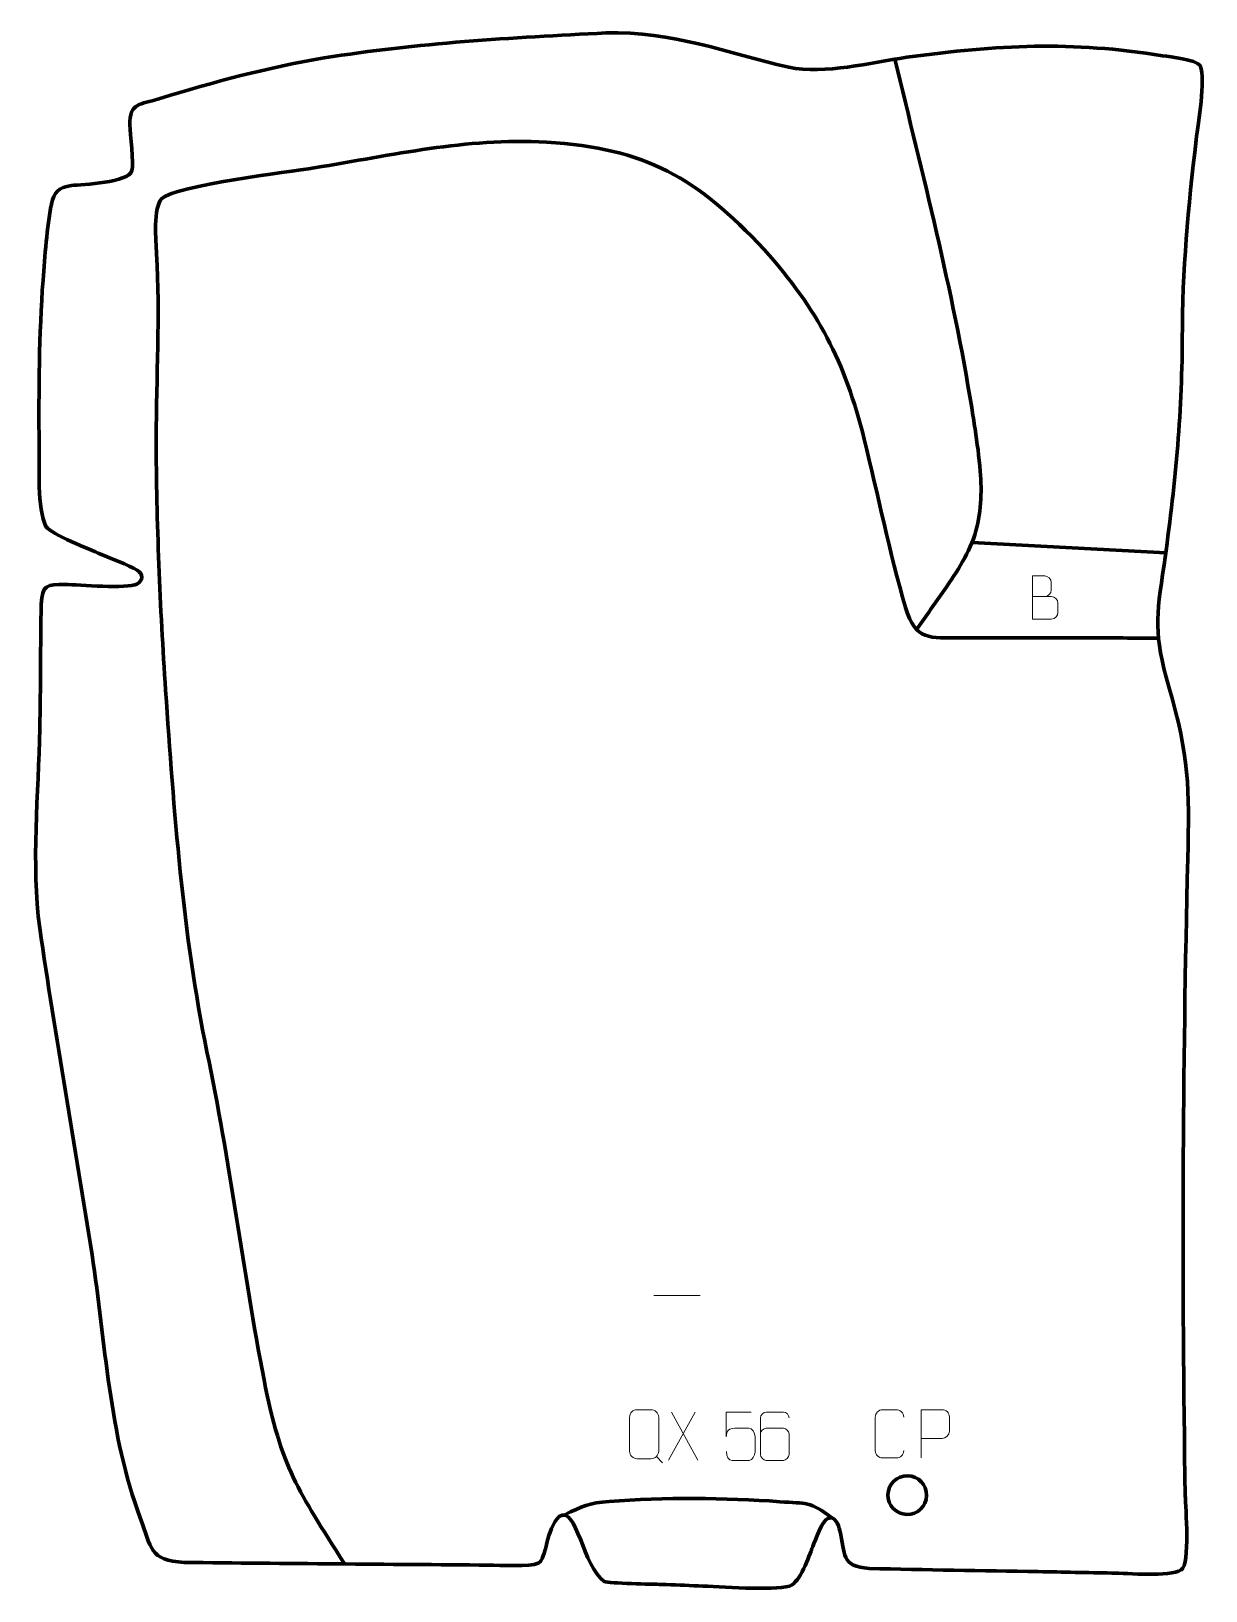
# Model space of a CAD drawing. Header units: millimetres. Extents: x 1252 to 1861, y 42 to 850.
import ezdxf

# ---------------------------------------------------------------- set-up
doc = ezdxf.new("R2010")
doc.units = ezdxf.units.MM
doc.header["$MEASUREMENT"] = 0
doc.layers.add('layer 2', color=7, linetype='Continuous')
doc.layers.add('layer 3', color=7, linetype='Continuous')

msp = doc.modelspace()

# ---------------------------------------------------------------- linework, layer by layer
at = {"layer": 'layer 2', "color": 142, "lineweight": 158}
for points, knots in [([(1699.4568, 835.876), (1713.897, 775.9451), (1729.3681, 716.3533), (1739.2935, 655.445), (1739.2935, 655.445), (1739.8899, 651.7311), (1740.4692, 648.0154), (1741.0374, 644.2971), (1741.0374, 644.2971), (1742.1458, 637.0246), (1743.0896, 629.8023), (1743.6893, 622.4678), (1743.6893, 622.4678), (1744.5857, 611.1236), (1744.2954, 600.3377), (1740.8934, 589.3885), (1740.8934, 589.3885), (1737.2806, 578.5322), (1730.4125, 568.5814), (1723.9811, 559.213), (1723.9811, 559.213), (1719.4973, 552.6902), (1714.8351, 546.2926), (1710.2927, 539.8106)], [0, 0, 0, 0, 0.14285714, 0.14285714, 0.14285714, 0.14285714, 0.28571429, 0.28571429, 0.28571429, 0.28571429, 0.42857143, 0.42857143, 0.42857143, 0.42857143, 0.57142857, 0.57142857, 0.57142857, 0.57142857, 0.71428571, 0.71428571, 0.71428571, 0.71428571, 1, 1, 1, 1]), ([(1414.2044, 56.4543), (1390.1884, 94.5545), (1381.4791, 105.9996), (1372.5435, 151.766), (1372.5435, 151.766), (1361.5647, 208.3152), (1354.8808, 265.1751), (1342.9422, 321.6896), (1342.9422, 321.6896), (1330.467, 382.3633), (1325.7921, 447.1293), (1321.5255, 508.9489), (1321.5255, 508.9489), (1318.6643, 551.8254), (1316.7095, 596.1773), (1316.666, 639.1363), (1316.666, 639.1363), (1316.7157, 671.2987), (1318.6789, 702.7997), (1316.8506, 735.0279), (1316.8506, 735.0279), (1316.4955, 741.1558), (1315.0384, 759.4135), (1319.5508, 763.5809), (1319.5508, 763.5809), (1327.1217, 770.5731), (1385.1292, 777.4295), (1398.6026, 779.531), (1398.6026, 779.531), (1440.2745, 786.2724), (1476.039, 794.9559), (1518.9293, 792.9006), (1518.9293, 792.9006), (1570.6969, 789.5397), (1596.6253, 774.6146), (1631.786, 737.2097), (1631.786, 737.2097), (1659.7844, 705.619), (1673.3131, 679.8265), (1683.585, 638.9229), (1683.585, 638.9229), (1690.729, 610.0468), (1696.6747, 580.3239), (1704.9727, 551.8166), (1704.9727, 551.8166), (1710.3296, 534.2032), (1717.3438, 536.2631), (1733.8845, 536.1096), (1733.8845, 536.1096), (1755.9225, 535.9049), (1778.0798, 536.1731), (1800.1565, 536.0779), (1800.1565, 536.0779), (1811.9341, 536.0271), (1823.7117, 535.9762), (1835.4893, 535.9254)], [0, 0, 0, 0, 0.06666667, 0.06666667, 0.06666667, 0.06666667, 0.13333333, 0.13333333, 0.13333333, 0.13333333, 0.2, 0.2, 0.2, 0.2, 0.26666667, 0.26666667, 0.26666667, 0.26666667, 0.33333333, 0.33333333, 0.33333333, 0.33333333, 0.4, 0.4, 0.4, 0.4, 0.46666667, 0.46666667, 0.46666667, 0.46666667, 0.53333333, 0.53333333, 0.53333333, 0.53333333, 0.6, 0.6, 0.6, 0.6, 0.66666667, 0.66666667, 0.66666667, 0.66666667, 0.73333333, 0.73333333, 0.73333333, 0.73333333, 0.8, 0.8, 0.8, 0.8, 0.86666667, 0.86666667, 0.86666667, 0.86666667, 1, 1, 1, 1]), ([(1666.7284, 80.2432), (1655.526, 89.0081), (1653.5198, 87.5822), (1639.8593, 88.5978), (1639.8593, 88.5978), (1611.5663, 90.7014), (1579.7067, 90.857), (1551.4186, 88.7422), (1551.4186, 88.7422), (1540.7924, 87.9478), (1537.5403, 86.2891), (1528.1531, 81.6898)], [0, 0, 0, 0, 0.25, 0.25, 0.25, 0.25, 0.5, 0.5, 0.5, 0.5, 1, 1, 1, 1])]:
    msp.add_open_spline(points, degree=3, knots=knots, dxfattribs=at)
msp.add_open_spline([(1739.6055, 585.5371), (1739.6055, 585.5371), (1839.9009, 580.1403), (1839.9009, 580.1403)], degree=3, dxfattribs=at)
at = {"layer": 'layer 2', "color": 142, "lineweight": 200}
msp.add_open_spline([(1705.6713, 82.0038), (1700.1397, 82.1215), (1695.7509, 86.7013), (1695.8687, 92.2328), (1695.8687, 92.2328), (1695.9864, 97.7644), (1700.5661, 102.1532), (1706.0977, 102.0355), (1706.0977, 102.0355), (1711.6293, 101.9177), (1716.0181, 97.338), (1715.9004, 91.8064), (1715.9004, 91.8064), (1715.7826, 86.2749), (1711.2029, 81.886), (1705.6713, 82.0038)], degree=3, knots=[0, 0, 0, 0, 0.2, 0.2, 0.2, 0.2, 0.4, 0.4, 0.4, 0.4, 0.6, 0.6, 0.6, 0.6, 1, 1, 1, 1], dxfattribs=at)
at = {"layer": 'layer 3', "color": 242, "lineweight": 158}
msp.add_open_spline([(1302.9387, 801.6954), (1302.7873, 813.3555), (1308.3651, 812.3157), (1318.0396, 815.2792), (1318.0396, 815.2792), (1347.2311, 824.2753), (1373.4414, 831.283), (1403.6354, 836.4404), (1403.6354, 836.4404), (1451.7903, 844.244), (1501.0032, 846.9971), (1549.6903, 849.4235), (1549.6903, 849.4235), (1584.4023, 850.3266), (1611.6361, 839.2243), (1644.4473, 831.6222), (1644.4473, 831.6222), (1663.4481, 827.8726), (1686.4688, 834.0186), (1705.6638, 836.7921), (1705.6638, 836.7921), (1752.7514, 843.2631), (1790.9692, 845.2353), (1838.2192, 837.6332), (1838.2192, 837.6332), (1842.4112, 837.019), (1855.2034, 835.6161), (1857.7161, 832.5455), (1857.7161, 832.5455), (1860.6181, 824.4535), (1856.7023, 803.5194), (1855.6022, 794.0427), (1855.6022, 794.0427), (1851.5203, 758.8581), (1848.3864, 726.5244), (1848.4144, 690.9854), (1848.4144, 690.9854), (1848.2209, 650.6638), (1844.7112, 613.7562), (1838.948, 573.9181), (1838.948, 573.9181), (1834.9214, 546.1751), (1833.4919, 538.4201), (1841.4996, 510.7552), (1841.4996, 510.7552), (1851.9973, 473.9628), (1852.1828, 459.37), (1851.2512, 421.5712), (1851.2512, 421.5712), (1848.5926, 311.7996), (1848.1065, 201.5855), (1849.9637, 91.7969), (1849.9637, 91.7969), (1850.075, 85.2187), (1852.6192, 56.5129), (1847.8685, 53.2951), (1847.8685, 53.2951), (1841.575, 49.6064), (1820.27, 51.5251), (1811.8926, 51.6701), (1811.8926, 51.6701), (1799.1972, 51.8897), (1786.5033, 52.1395), (1773.8085, 52.3844), (1773.8085, 52.3844), (1744.6108, 52.9429), (1715.3775, 53.2362), (1686.1889, 54.0355), (1686.1889, 54.0355), (1671.4106, 54.9578), (1673.8406, 61.4963), (1670.9568, 73.6485), (1670.9568, 73.6485), (1670.2838, 76.4847), (1668.6657, 81.4106), (1664.7535, 79.9895), (1664.7535, 79.9895), (1661.7684, 78.9051), (1658.3337, 68.6543), (1656.9437, 65.3579), (1656.9437, 65.3579), (1654.832, 60.1503), (1650.408, 46.7116), (1644.8477, 44.9333), (1644.8477, 44.9333), (1636.175, 42.4486), (1608.5525, 44.5943), (1597.7264, 45.0096), (1597.7264, 45.0096), (1591.3314, 45.255), (1584.9364, 45.5009), (1578.5414, 45.7467), (1578.5414, 45.7467), (1573.9766, 45.8982), (1551.3308, 46.1866), (1548.9013, 47.3558), (1548.9013, 47.3558), (1537.8756, 54.4061), (1534.5917, 87.3313), (1525.4903, 80.9401), (1525.4903, 80.9401), (1518.635, 74.4976), (1519.0912, 58.9193), (1514.6164, 56.7047), (1514.6164, 56.7047), (1510.72, 54.7762), (1494.3489, 55.6739), (1488.9286, 55.7268), (1488.9286, 55.7268), (1436.3539, 56.2339), (1383.7772, 56.5148), (1331.2041, 57.1754), (1331.2041, 57.1754), (1312.9854, 57.8803), (1314.1891, 65.1274), (1308.3784, 80.1747), (1308.3784, 80.1747), (1292.2616, 123.2723), (1290.3621, 171.2205), (1283.4172, 216.5115), (1283.4172, 216.5115), (1274.6921, 272.976), (1264.4933, 329.2362), (1256.299, 385.775), (1256.299, 385.775), (1251.8713, 418.6724), (1255.63, 455.6598), (1256.3458, 489.0701), (1256.3458, 489.0701), (1256.793, 510.567), (1256.6085, 532.1636), (1257.1112, 553.6018), (1257.1112, 553.6018), (1257.4192, 563.1519), (1259.9864, 563.8794), (1269.5766, 563.7545), (1269.5766, 563.7545), (1276.6815, 563.6026), (1301.7263, 561.3626), (1306.6641, 563.9539), (1306.6641, 563.9539), (1310.0601, 565.7361), (1310.1414, 569.0483), (1306.7706, 571.1666), (1306.7706, 571.1666), (1302.4254, 573.8974), (1293.1419, 577.1189), (1287.8301, 579.4291), (1287.8301, 579.4291), (1282.4361, 581.7651), (1262.2022, 589.857), (1259.5486, 593.6983), (1259.5486, 593.6983), (1254.9091, 603.1902), (1256.123, 624.6935), (1255.9938, 635.9146), (1255.9938, 635.9146), (1255.7119, 663.8383), (1256.001, 693.5082), (1257.9987, 721.3321), (1257.9987, 721.3321), (1258.9551, 733.7592), (1260.0247, 748.6469), (1262.3926, 760.7309), (1262.3926, 760.7309), (1263.6336, 767.0641), (1265.9565, 769.313), (1272.7146, 770.3772), (1272.7146, 770.3772), (1278.6838, 771.0226), (1302.3197, 771.7114), (1304.0953, 778.1464), (1304.0953, 778.1464), (1304.9855, 781.3728), (1303.2994, 797.2895), (1302.9387, 801.6954)], degree=3, knots=[0, 0, 0, 0, 0.02222222, 0.02222222, 0.02222222, 0.02222222, 0.04444444, 0.04444444, 0.04444444, 0.04444444, 0.06666667, 0.06666667, 0.06666667, 0.06666667, 0.08888889, 0.08888889, 0.08888889, 0.08888889, 0.11111111, 0.11111111, 0.11111111, 0.11111111, 0.13333333, 0.13333333, 0.13333333, 0.13333333, 0.15555556, 0.15555556, 0.15555556, 0.15555556, 0.17777778, 0.17777778, 0.17777778, 0.17777778, 0.2, 0.2, 0.2, 0.2, 0.22222222, 0.22222222, 0.22222222, 0.22222222, 0.24444444, 0.24444444, 0.24444444, 0.24444444, 0.26666667, 0.26666667, 0.26666667, 0.26666667, 0.28888889, 0.28888889, 0.28888889, 0.28888889, 0.31111111, 0.31111111, 0.31111111, 0.31111111, 0.33333333, 0.33333333, 0.33333333, 0.33333333, 0.35555556, 0.35555556, 0.35555556, 0.35555556, 0.37777778, 0.37777778, 0.37777778, 0.37777778, 0.4, 0.4, 0.4, 0.4, 0.42222222, 0.42222222, 0.42222222, 0.42222222, 0.44444444, 0.44444444, 0.44444444, 0.44444444, 0.46666667, 0.46666667, 0.46666667, 0.46666667, 0.48888889, 0.48888889, 0.48888889, 0.48888889, 0.51111111, 0.51111111, 0.51111111, 0.51111111, 0.53333333, 0.53333333, 0.53333333, 0.53333333, 0.55555556, 0.55555556, 0.55555556, 0.55555556, 0.57777778, 0.57777778, 0.57777778, 0.57777778, 0.6, 0.6, 0.6, 0.6, 0.62222222, 0.62222222, 0.62222222, 0.62222222, 0.64444444, 0.64444444, 0.64444444, 0.64444444, 0.66666667, 0.66666667, 0.66666667, 0.66666667, 0.68888889, 0.68888889, 0.68888889, 0.68888889, 0.71111111, 0.71111111, 0.71111111, 0.71111111, 0.73333333, 0.73333333, 0.73333333, 0.73333333, 0.75555556, 0.75555556, 0.75555556, 0.75555556, 0.77777778, 0.77777778, 0.77777778, 0.77777778, 0.8, 0.8, 0.8, 0.8, 0.82222222, 0.82222222, 0.82222222, 0.82222222, 0.84444444, 0.84444444, 0.84444444, 0.84444444, 0.86666667, 0.86666667, 0.86666667, 0.86666667, 0.88888889, 0.88888889, 0.88888889, 0.88888889, 0.91111111, 0.91111111, 0.91111111, 0.91111111, 0.93333333, 0.93333333, 0.93333333, 0.93333333, 0.95555556, 0.95555556, 0.95555556, 0.95555556, 1, 1, 1, 1], dxfattribs=at)
at = {"layer": 'layer 3', "color": 250, "lineweight": 9}
for points, knots in [([(1770.7152, 557.4459), (1773.9742, 557.4463), (1777.2336, 557.4463), (1780.4933, 557.4459), (1780.4933, 557.4459), (1782.2626, 557.4304), (1783.9855, 555.8754), (1783.9855, 554.0396), (1783.9855, 554.0396), (1783.9852, 553.0288), (1783.9852, 550.2975), (1783.9855, 549.2864), (1783.9855, 549.2864), (1784.0014, 547.6223), (1782.6201, 545.8185), (1780.5407, 545.8337), (1780.5407, 545.8337), (1777.2807, 545.834), (1774.021, 545.834), (1770.7617, 545.8337), (1770.7617, 545.8337), (1770.7617, 553.2841), (1770.7617, 560.7342), (1770.7617, 568.184), (1770.7617, 568.184), (1772.8878, 568.184), (1775.0142, 568.184), (1777.1407, 568.184), (1777.1407, 568.184), (1778.6462, 568.1998), (1780.5242, 566.4886), (1780.5401, 564.7309), (1780.5401, 564.7309), (1780.5397, 562.8803), (1780.5397, 562.7496), (1780.5401, 560.8987), (1780.5401, 560.8987), (1780.5555, 559.0481), (1778.8946, 557.4304), (1777.0942, 557.4459)], [0, 0, 0, 0, 0.09090909, 0.09090909, 0.09090909, 0.09090909, 0.18181818, 0.18181818, 0.18181818, 0.18181818, 0.27272727, 0.27272727, 0.27272727, 0.27272727, 0.36363636, 0.36363636, 0.36363636, 0.36363636, 0.45454545, 0.45454545, 0.45454545, 0.45454545, 0.54545455, 0.54545455, 0.54545455, 0.54545455, 0.63636364, 0.63636364, 0.63636364, 0.63636364, 0.72727273, 0.72727273, 0.72727273, 0.72727273, 0.81818182, 0.81818182, 0.81818182, 0.81818182, 1, 1, 1, 1]), ([(1565.9282, 136.2695), (1568.296, 136.2695), (1570.664, 136.2695), (1573.032, 136.2695), (1573.032, 136.2695), (1575.0138, 136.3057), (1577.0411, 134.7872), (1577.0682, 132.3056), (1577.0682, 132.3056), (1577.0679, 126.455), (1577.0679, 120.6041), (1577.0682, 114.7527), (1577.0682, 114.7527), (1576.926, 112.3874), (1575.2185, 110.8811), (1573.032, 110.8701), (1573.032, 110.8701), (1570.658, 110.8706), (1568.2842, 110.8706), (1565.9107, 110.8701), (1565.9107, 110.8701), (1563.9508, 110.7629), (1561.943, 112.6814), (1561.9545, 114.7351), (1561.9545, 114.7351), (1561.9548, 120.6091), (1561.9548, 126.4829), (1561.9545, 132.3563), (1561.9545, 132.3563), (1561.9588, 134.5329), (1563.737, 136.2832), (1565.9282, 136.2695)], [0, 0, 0, 0, 0.11111111, 0.11111111, 0.11111111, 0.11111111, 0.22222222, 0.22222222, 0.22222222, 0.22222222, 0.33333333, 0.33333333, 0.33333333, 0.33333333, 0.44444444, 0.44444444, 0.44444444, 0.44444444, 0.55555556, 0.55555556, 0.55555556, 0.55555556, 0.66666667, 0.66666667, 0.66666667, 0.66666667, 0.77777778, 0.77777778, 0.77777778, 0.77777778, 1, 1, 1, 1]), ([(1624.9435, 134.9321), (1624.9435, 134.9321), (1612.0918, 134.9321), (1612.0918, 134.9321), (1612.0918, 134.9321), (1612.0921, 130.7015), (1612.0921, 126.4706), (1612.0918, 122.2394), (1612.0918, 122.2394), (1612.0915, 125.5495), (1613.7225, 126.6213), (1616.5345, 126.6818), (1616.5345, 126.6818), (1618.9741, 126.6821), (1621.4136, 126.6821), (1623.8528, 126.6818), (1623.8528, 126.6818), (1625.5026, 126.6886), (1626.9775, 124.3081), (1627.006, 122.2394), (1627.006, 122.2394), (1627.0057, 119.6521), (1627.0057, 117.0645), (1627.006, 114.4768), (1627.006, 114.4768), (1627.0522, 112.5174), (1625.5528, 110.0811), (1623.9269, 110.0226), (1623.9269, 110.0226), (1621.9704, 110.0229), (1617.0754, 110.0229), (1615.1184, 110.0226), (1615.1184, 110.0226), (1613.2729, 110.0138), (1612.1658, 111.9786), (1612.145, 114.5297)], [0, 0, 0, 0, 0.1, 0.1, 0.1, 0.1, 0.2, 0.2, 0.2, 0.2, 0.3, 0.3, 0.3, 0.3, 0.4, 0.4, 0.4, 0.4, 0.5, 0.5, 0.5, 0.5, 0.6, 0.6, 0.6, 0.6, 0.7, 0.7, 0.7, 0.7, 0.8, 0.8, 0.8, 0.8, 1, 1, 1, 1]), ([(1644.6439, 132.0566), (1644.6198, 133.3961), (1643.2636, 135.0493), (1641.6917, 135.015), (1641.6917, 135.015), (1638.7069, 135.0147), (1635.7217, 135.0147), (1632.7363, 135.015), (1632.7363, 135.015), (1631.5172, 135.0299), (1629.789, 133.5923), (1629.784, 132.0566), (1629.784, 132.0566), (1629.7843, 125.6961), (1629.7843, 119.3353), (1629.784, 112.9746), (1629.784, 112.9746), (1629.7887, 111.8117), (1631.5172, 110.0406), (1632.7363, 110.0162), (1632.7363, 110.0162), (1635.7217, 110.0165), (1638.7069, 110.0165), (1641.6917, 110.0162), (1641.6917, 110.0162), (1642.9698, 110.06), (1644.6395, 111.6745), (1644.6439, 112.9746), (1644.6439, 112.9746), (1644.6439, 116.5579), (1644.6439, 120.141), (1644.6439, 123.7237), (1644.6439, 123.7237), (1644.6054, 125.2019), (1643.0227, 126.6348), (1641.6917, 126.6328), (1641.6917, 126.6328), (1638.7069, 126.6331), (1635.7217, 126.6331), (1632.7363, 126.6328), (1632.7363, 126.6328), (1631.4068, 126.6378), (1629.7638, 125.1305), (1629.8055, 123.702)], [0, 0, 0, 0, 0.08333333, 0.08333333, 0.08333333, 0.08333333, 0.16666667, 0.16666667, 0.16666667, 0.16666667, 0.25, 0.25, 0.25, 0.25, 0.33333333, 0.33333333, 0.33333333, 0.33333333, 0.41666667, 0.41666667, 0.41666667, 0.41666667, 0.5, 0.5, 0.5, 0.5, 0.58333333, 0.58333333, 0.58333333, 0.58333333, 0.66666667, 0.66666667, 0.66666667, 0.66666667, 0.75, 0.75, 0.75, 0.75, 0.83333333, 0.83333333, 0.83333333, 0.83333333, 1, 1, 1, 1]), ([(1704.1157, 115.0933), (1703.9759, 112.7699), (1702.2987, 111.2903), (1700.151, 111.2795), (1700.151, 111.2795), (1697.8191, 111.2799), (1695.4872, 111.2799), (1693.1557, 111.2795), (1693.1557, 111.2795), (1691.2307, 111.1741), (1689.2586, 113.0586), (1689.2698, 115.0759), (1689.2698, 115.0759), (1689.2702, 120.846), (1689.2702, 126.6157), (1689.2698, 132.385), (1689.2698, 132.385), (1689.274, 134.5231), (1691.0207, 136.2423), (1693.1731, 136.2288), (1693.1731, 136.2288), (1695.4988, 136.2288), (1697.8249, 136.2288), (1700.151, 136.2288), (1700.151, 136.2288), (1702.0976, 136.2643), (1704.089, 134.7728), (1704.1157, 132.3352)], [0, 0, 0, 0, 0.125, 0.125, 0.125, 0.125, 0.25, 0.25, 0.25, 0.25, 0.375, 0.375, 0.375, 0.375, 0.5, 0.5, 0.5, 0.5, 0.625, 0.625, 0.625, 0.625, 0.75, 0.75, 0.75, 0.75, 1, 1, 1, 1]), ([(1713.0667, 111.2751), (1713.0667, 111.2751), (1713.0667, 136.2287), (1713.0667, 136.2287), (1713.0667, 136.2287), (1716.6617, 136.2287), (1720.257, 136.2287), (1723.8524, 136.2287), (1723.8524, 136.2287), (1726.1776, 136.1908), (1727.735, 134.7007), (1727.7308, 132.3346), (1727.7308, 132.3346), (1727.7304, 130.2989), (1727.7304, 127.2396), (1727.7308, 125.2036), (1727.7308, 125.2036), (1727.7243, 123.3282), (1725.9121, 121.3863), (1723.9025, 121.3672), (1723.9025, 121.3672), (1723.9025, 121.3672), (1713.0667, 121.3672), (1713.0667, 121.3672)], [0, 0, 0, 0, 0.14285714, 0.14285714, 0.14285714, 0.14285714, 0.28571429, 0.28571429, 0.28571429, 0.28571429, 0.42857143, 0.42857143, 0.42857143, 0.42857143, 0.57142857, 0.57142857, 0.57142857, 0.57142857, 0.71428571, 0.71428571, 0.71428571, 0.71428571, 1, 1, 1, 1])]:
    msp.add_open_spline(points, degree=3, knots=knots, dxfattribs=at)
for points in [[(1574.6063, 195.4955), (1574.6063, 195.4955), (1598.5843, 195.4955), (1598.5843, 195.4955)], [(1595.9272, 134.9925), (1595.9272, 134.9925), (1582.1866, 110.0967), (1582.1866, 110.0967)], [(1583.6412, 134.9925), (1583.6412, 134.9925), (1597.3818, 110.039), (1597.3818, 110.039)], [(1575.8583, 111.9681), (1575.8583, 111.9681), (1579.0685, 108.7612), (1579.0685, 108.7612)]]:
    msp.add_open_spline(points, degree=3, dxfattribs=at)

doc.saveas('drawing.dxf')
